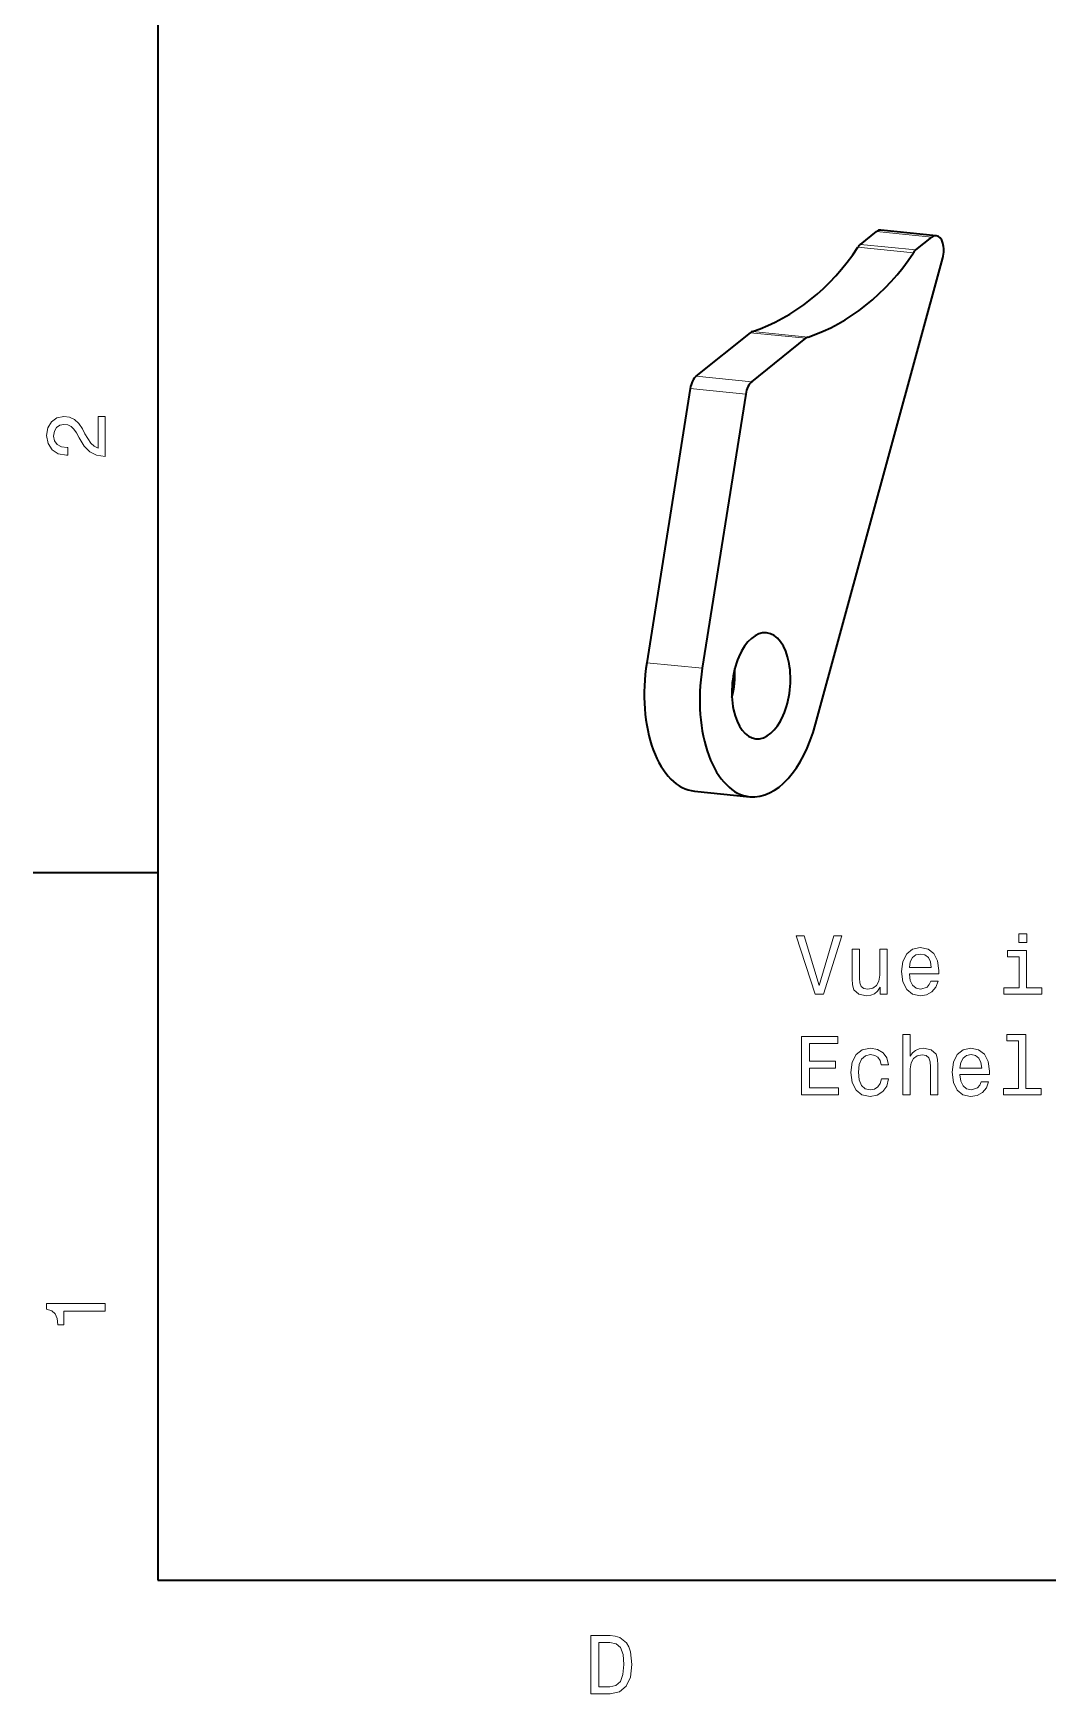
# Model space of a CAD drawing. Extents: x 0 to 297, y 0 to 210.
# Drawn here: x 2.5 to 63.5, y 3.2 to 103 of the extents above; entities that cross this region are included whole.
import ezdxf

# ---------------------------------------------------------------- set-up
doc = ezdxf.new("R2010")
doc.units = 0

msp = doc.modelspace()

# ---------------------------------------------------------------- linework, layer by layer
at = {"color": 7, "lineweight": 35}
for p, q in [((10, 200), (10, 10)), ((49.539734, 61.432495), (57.183777, 89.445557)), ((10, 10), (287, 10))]:
    msp.add_line(p, q, dxfattribs=at)
at = {"color": 7, "lineweight": 35, "ltscale": 0.030674}
msp.add_line((52.233704, 90.263062), (53.190796, 91.030762), dxfattribs=at)
at = {"color": 7, "lineweight": 13, "ltscale": 0.08386}
for p, q in [((56.528076, 90.692383), (53.190796, 91.030762)), ((52.081116, 90.091064), (55.418396, 89.752686)), ((45.616516, 84.955322), (48.953796, 84.616821)), ((45.753784, 85.032227), (49.091064, 84.693726)), ((45.69635, 82.004028), (42.35907, 82.342407)), ((45.334595, 81.257935), (41.997314, 81.596436)), ((42.723083, 64.787598), (39.385803, 65.125977))]:
    msp.add_line(p, q, dxfattribs=at)
at = {"color": 7, "lineweight": 35, "ltscale": 0.083859}
msp.add_line((56.795959, 90.784302), (53.45874, 91.122803), dxfattribs=at)
at = {"color": 7, "lineweight": 13, "ltscale": 0.083859}
msp.add_line((52.233704, 90.263062), (55.570923, 89.924561), dxfattribs=at)
at = {"color": 7, "lineweight": 35, "ltscale": 0.030677}
msp.add_line((55.570923, 89.924561), (56.528076, 90.692383), dxfattribs=at)
at = {"color": 7, "lineweight": 35, "ltscale": 0.104398}
msp.add_line((42.35907, 82.342407), (45.616516, 84.955322), dxfattribs=at)
at = {"color": 7, "lineweight": 35, "ltscale": 0.104396}
msp.add_line((45.69635, 82.004028), (48.953796, 84.616821), dxfattribs=at)
at = {"color": 7, "lineweight": 35, "ltscale": 0.416905}
msp.add_line((41.997314, 81.596436), (39.385803, 65.125977), dxfattribs=at)
at = {"color": 7, "lineweight": 35, "ltscale": 0.416902}
msp.add_line((45.334595, 81.257935), (42.723083, 64.787598), dxfattribs=at)
at = {"color": 7, "lineweight": 35, "ltscale": 0.083858}
msp.add_line((42.252441, 57.409302), (45.589661, 57.070923), dxfattribs=at)
at = {"color": 7, "lineweight": 35, "ltscale": 0.1875}
msp.add_line((10, 52.5), (2.5, 52.5), dxfattribs=at)
at = {"color": 7, "lineweight": 13}
for points in [[(6.833213, 77.519447), (6.833213, 79.925072), (6.399496, 79.925072), (6.399496, 78.023773), (6.162464, 78.129684), (5.965778, 78.311241), (5.607709, 78.871033), (5.456412, 79.168587), (5.239553, 79.501442), (4.987392, 79.738472), (4.689842, 79.874641), (4.351945, 79.925072), (3.928314, 79.839333), (3.595461, 79.602303), (3.383646, 79.239189), (3.307997, 78.770172), (3.393732, 78.286018), (3.630764, 77.91787), (4.009006, 77.680832), (4.508286, 77.600143), (4.578891, 77.600143), (4.578891, 78.059074), (4.538545, 78.059074), (4.195605, 78.104462), (3.943444, 78.240631), (3.782061, 78.457489), (3.726585, 78.744957), (3.777017, 79.03746), (3.903098, 79.254318), (4.099784, 79.395531), (4.346902, 79.445961), (4.578891, 79.41066), (4.775577, 79.314842), (4.947046, 79.153458), (5.098343, 78.931557), (5.259727, 78.634003), (5.572406, 78.139771), (5.90526, 77.791786), (6.308718, 77.585014), (6.818084, 77.519447)], [(50.636135, 48.709145), (49.758614, 45.728596), (48.855873, 48.709145), (48.376766, 48.709145), (49.506451, 45.204102), (50.010773, 45.204102), (51.115242, 48.709145)], [(53.838585, 47.912315), (53.394779, 47.912315), (53.394779, 46.348915), (53.344345, 45.985802), (53.198093, 45.723553), (52.971149, 45.562172), (52.673599, 45.511738), (52.436565, 45.552086), (52.285271, 45.673122), (52.199535, 45.879894), (52.179363, 46.172401), (52.179363, 47.912315), (51.735558, 47.912315), (51.735558, 46.132057), (51.750687, 45.773987), (51.846508, 45.476437), (52.139015, 45.204102), (52.608036, 45.10828), (52.860199, 45.143581), (53.077057, 45.23436), (53.263657, 45.390701), (53.414951, 45.617645), (53.414951, 45.204102), (53.838585, 45.204102)], [(55.175037, 46.429607), (56.950256, 46.429607), (56.955299, 46.636379), (56.874607, 47.216351), (56.652702, 47.650066), (56.299679, 47.912315), (55.830658, 48.008137), (55.371723, 47.907272), (55.0187, 47.624851), (54.791752, 47.165916), (54.711063, 46.56073), (54.786709, 45.940414), (55.013657, 45.486523), (55.361637, 45.204102), (55.815529, 45.10828), (56.2089, 45.173843), (56.531666, 45.34531), (56.7687, 45.617645), (56.904865, 45.980759), (56.466106, 45.980759), (56.375328, 45.77903), (56.244202, 45.627731), (55.871002, 45.506695), (55.583542, 45.562172), (55.36668, 45.738686), (55.225471, 46.026146), (55.175037, 46.414474)], [(62.230515, 48.825138), (61.761494, 48.825138), (61.761494, 48.320816), (62.230515, 48.320816)], [(55.175037, 46.802803), (55.230515, 47.150787), (55.36668, 47.407993), (55.573456, 47.564331), (55.845787, 47.619808), (56.113079, 47.564331), (56.319851, 47.407993), (56.44593, 47.150787), (56.491322, 46.802803)], [(62.215385, 45.577301), (62.215385, 47.821537), (61.075615, 47.821537), (61.075615, 47.443295), (61.77158, 47.443295), (61.77158, 45.577301), (60.8638, 45.577301), (60.8638, 45.204102), (63.133251, 45.204102), (63.133251, 45.577301)], [(48.699535, 39.157272), (50.918556, 39.157272), (50.918556, 39.580902), (49.163513, 39.580902), (49.163513, 40.766064), (50.726913, 40.766064), (50.726913, 41.18465), (49.163513, 41.18465), (49.163513, 42.233643), (50.878208, 42.233643), (50.878208, 42.657272), (48.699535, 42.657272)], [(53.475471, 40.967793), (53.91423, 40.967793), (53.823456, 41.37125), (53.606594, 41.688972), (53.2687, 41.885658), (52.829937, 41.961308), (52.345787, 41.860443), (51.977631, 41.578022), (51.745644, 41.119087), (51.664951, 40.503815), (51.740601, 39.893585), (51.967545, 39.439693), (52.325615, 39.157272), (52.814808, 39.061451), (53.248528, 39.1371), (53.586422, 39.348915), (53.818409, 39.681767), (53.919273, 40.125572), (53.495644, 40.125572), (53.419994, 39.843151), (53.278786, 39.631336), (53.077057, 39.500214), (52.829937, 39.459866), (52.522301, 39.525429), (52.3004, 39.727158), (52.16423, 40.054966), (52.118843, 40.518944), (52.16423, 40.972836), (52.305443, 41.300644), (52.532387, 41.502373), (52.829937, 41.572979), (53.092186, 41.527588), (53.288872, 41.411594), (53.419994, 41.219952)], [(54.786709, 39.157272), (55.230515, 39.157272), (55.230515, 40.720673), (55.275902, 41.078743), (55.422157, 41.340988), (55.649101, 41.502373), (55.951694, 41.562893), (56.193771, 41.512459), (56.34507, 41.376293), (56.420715, 41.149345), (56.44593, 40.846752), (56.44593, 39.157272), (56.889736, 39.157272), (56.889736, 40.937531), (56.869564, 41.295601), (56.778786, 41.593151), (56.481236, 41.865486), (56.017258, 41.961308), (55.765099, 41.926003), (55.548237, 41.830185), (55.36668, 41.678886), (55.230515, 41.472115), (55.230515, 42.778309), (54.786709, 42.778309)], [(58.21106, 40.382778), (59.986279, 40.382778), (59.991322, 40.58955), (59.910629, 41.169521), (59.688728, 41.603237), (59.335701, 41.865486), (58.86668, 41.961308), (58.407749, 41.860443), (58.054722, 41.578022), (57.827778, 41.119087), (57.747086, 40.513901), (57.822735, 39.893585), (58.049679, 39.439693), (58.397659, 39.157272), (58.851551, 39.061451), (59.244923, 39.127014), (59.567688, 39.298481), (59.804722, 39.570816), (59.940887, 39.933929), (59.502129, 39.933929), (59.41135, 39.732201), (59.280228, 39.580902), (58.907028, 39.459866), (58.619564, 39.515343), (58.402702, 39.691856), (58.261494, 39.979317), (58.21106, 40.367645)], [(61.741322, 42.405109), (61.741322, 39.530472), (60.828499, 39.530472), (60.828499, 39.157272), (63.092907, 39.157272), (63.092907, 39.530472), (62.185127, 39.530472), (62.185127, 42.778309), (61.045357, 42.778309), (61.045357, 42.405109)], [(58.21106, 40.755974), (58.266537, 41.103958), (58.402702, 41.361164), (58.609478, 41.517502), (58.881813, 41.572979), (59.149101, 41.517502), (59.355873, 41.361164), (59.481956, 41.103958), (59.527344, 40.755974)], [(6.833213, 26.159222), (6.833213, 26.618156), (3.307997, 26.618156), (3.307997, 26.275217), (3.615634, 26.184439), (3.822406, 26.002882), (3.943444, 25.725506), (3.98379, 25.34222), (4.341859, 25.34222), (4.341859, 26.159222)], [(37.194958, 6.666787), (36.029972, 6.666787), (36.029972, 3.166787), (37.194958, 3.166787), (37.744667, 3.277738), (38.153168, 3.615634), (38.405331, 4.165346), (38.496109, 4.916787), (38.415417, 5.683357), (38.314552, 5.985951), (38.173344, 6.228026), (37.764839, 6.555836), (37.497551, 6.636527)], [(37.159653, 6.248199), (37.542938, 6.17255), (37.805187, 5.940562), (37.961525, 5.527017), (38.011959, 4.916787), (37.956482, 4.326729), (37.800144, 3.913184), (37.532852, 3.666066), (37.159653, 3.585375), (36.498989, 3.585375), (36.498989, 6.248199)]]:
    msp.add_lwpolyline(points, close=True, dxfattribs=at)
at = {"color": 7, "lineweight": 35}
for centre, major_axis, ratio, start_param, end_param in [((53.357849, 90.127808), (-0.100891, -0.994873), 0.54475, 3.141602227, 3.633452109), ((43.464783, 98.491455), (-2.031128, -13.851074), 0.806097, 0.383039814, 1.042097395), ((52.400696, 89.360107), (-0.100891, -0.994873), 0.54475, 3.633452109, 3.943996376), ((55.737976, 89.021729), (-0.100891, -0.994873), 0.54475, 3.633452109, 3.943996376), ((56.695129, 89.789429), (-0.100891, -0.994873), 0.54475, 3.141602227, 3.633452109), ((56.695129, 89.789429), (-0.100891, -0.994873), 0.54475, 1.273587128, 3.141602227), ((46.798157, 98.163696), (-2.019043, -13.863037), 0.805958, 0.382122304, 1.040901996), ((45.783508, 84.052368), (-0.100891, -0.994873), 0.54475, 3.379606974, 3.633452109), ((49.120789, 83.713989), (-0.100891, -0.994873), 0.54475, 3.379606974, 3.633452109), ((42.526062, 81.439575), (-0.100891, -0.994873), 0.54475, 3.633452109, 4.60950953), ((45.863342, 81.101074), (-0.100891, -0.994873), 0.54475, 3.633452109, 4.60950953), ((46.265686, 63.736694), (-0.322876, -3.183716), 0.54475, 3.141561839, 6.283154493), ((46.265686, 63.736694), (-0.322876, -3.183716), 0.54475, 2.062655782, 3.141561839), ((42.928406, 64.075195), (-0.675964, -6.665771), 0.54475, 4.60950953, 6.283186661), ((46.265686, 63.736694), (-0.322876, -3.183716), 0.54475, 6.283154493, 8.345841089), ((46.265686, 63.736694), (-0.675964, -6.665771), 0.54475, 4.60950953, 6.283186661), ((42.928406, 64.075195), (-0.322876, -3.183716), 0.54475, 1.294560292, 1.847057424), ((46.265686, 63.736694), (-0.675964, -6.665771), 0.54475, 0.000001354, 1.273587128)]:
    msp.add_ellipse(centre, major_axis=major_axis, ratio=ratio, start_param=start_param, end_param=end_param, dxfattribs=at)

doc.saveas('drawing.dxf')
